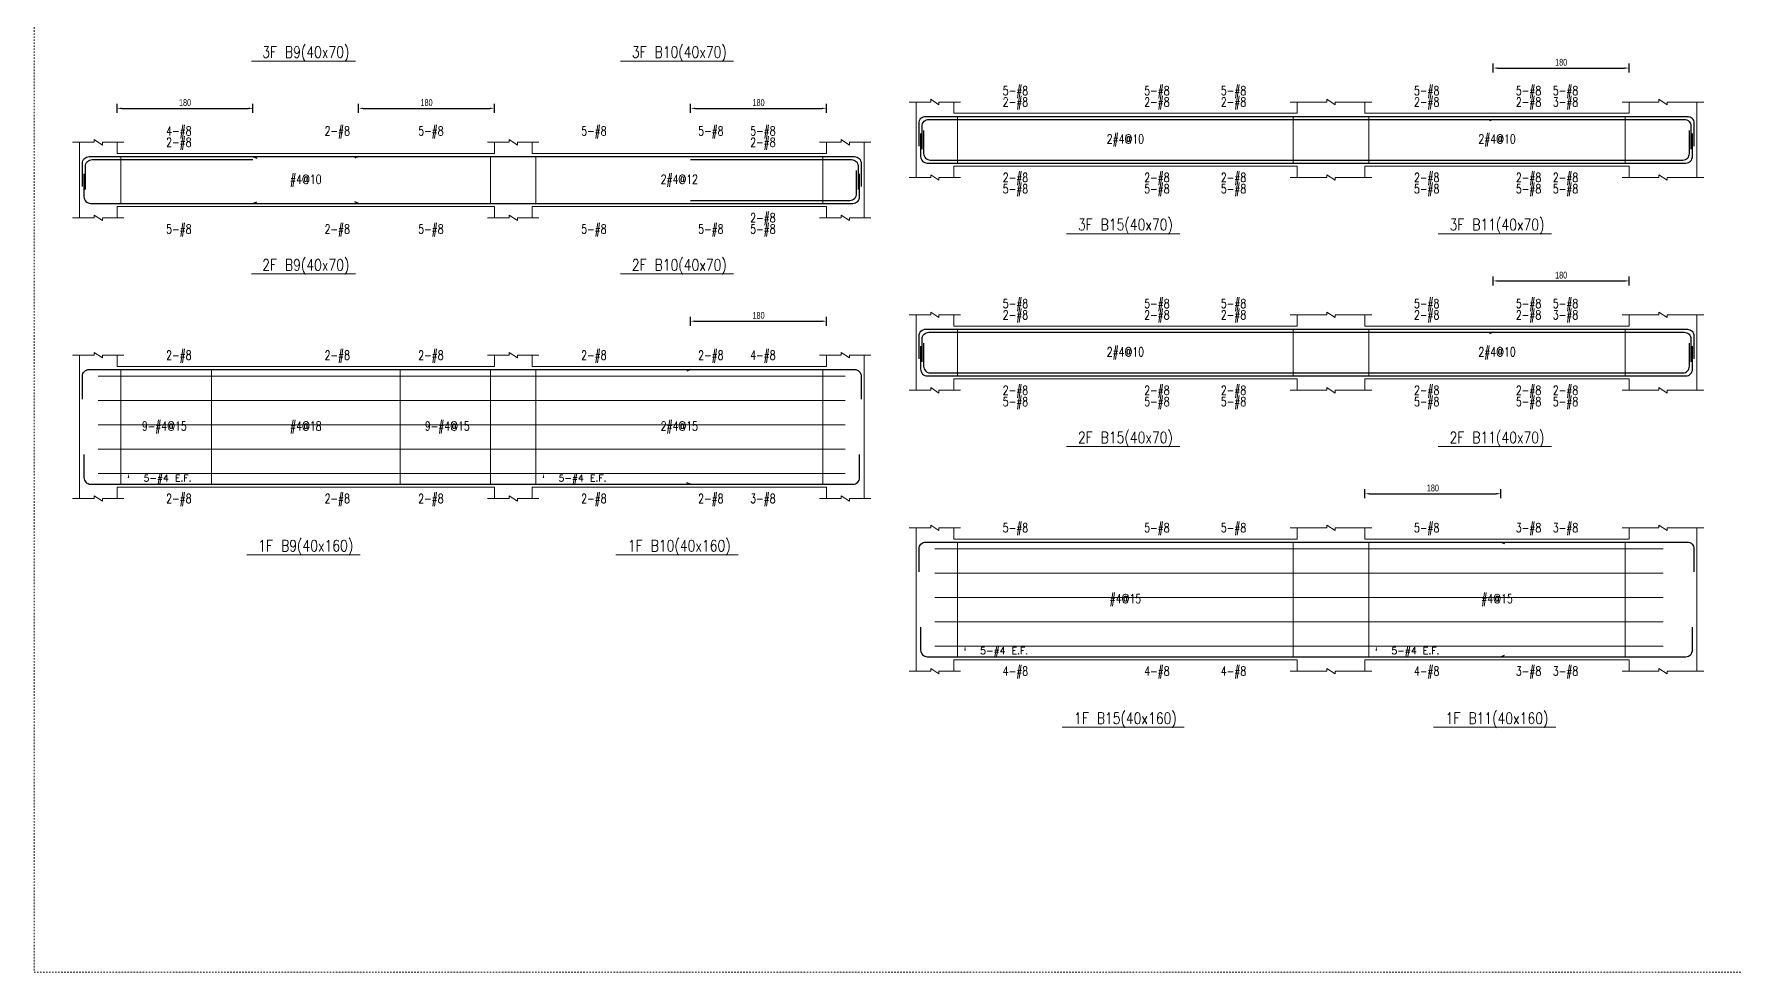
# Model space of a CAD drawing. Header units: millimetres. Extents: x 0 to 20200, y -8178 to -3000.
# Drawn here: x 4050 to 6303, y -5564 to -4321 of the extents above; entities that cross this region are included whole.
import ezdxf
from ezdxf.enums import TextEntityAlignment as Align

# ---------------------------------------------------------------- set-up
doc = ezdxf.new("R2010")
doc.units = ezdxf.units.MM
doc.linetypes.add('DOT', pattern=[4, 2, -2])
for name, color, linetype in [('stirrup-txt', 1, 'Continuous'), ('主筋文字', 1, 'Continuous'), ('主筋文字引線', 4, 'Continuous'), ('主筋線', 3, 'Continuous'), ('剪力筋文字引線', 2, 'Continuous'), ('剪力筋線', 1, 'Continuous'), ('圖框', 132, 'DOT'), ('尺寸標註-字串', 2, 'Continuous'), ('扭力筋文字', 1, 'Continuous'), ('扭力筋文字引線', 2, 'Continuous'), ('扭力筋線', 2, 'Continuous'), ('梁柱截斷記號', 3, 'Continuous'), ('梁跨名稱', 4, 'Continuous'), ('梁跨名稱底線', 2, 'Continuous'), ('邊界線', 2, 'Continuous')]:
    doc.layers.add(name, color=color, linetype=linetype)
doc.styles.add('note', font='txt', dxfattribs={"width": 0.666667, "height": 9})
doc.styles.add('txt', font='txt.shx', dxfattribs={"height": 0.2, "bigfont": 'chineset.shx'})
doc.dimstyles.new('BeamRebarDim', dxfattribs={"dimtxt": 12, "dimasz": 6, "dimexe": 6, "dimexo": 1, "dimgap": 3, "dimtad": 1, "dimdec": 0, "dimdsep": 46, "dimtxsty": 'note', "dimcen": 2.5, "dimclrd": 256, "dimclre": 256, "dimclrt": 256, "dimadec": 0, "dimazin": 0, "dimtfac": 1, "dimtmove": 0, "dimatfit": 3, "dimfxl": 1, "dimtolj": 1, "dimarcsym": 0})

# ---------------------------------------------------------------- blocks, each defined once
blk = doc.blocks.new('*D57')
at = {"layer": 'Defpoints', "color": 0}
for p in [(4160.2, -4426.4), (4340.2, -4419.4), (4340.2, -4426.4)]:
    blk.add_point(p, dxfattribs=at)
at = {"layer": '尺寸標註-字串', "lineweight": -2}
for p, q in [((4160.2, -4425.4), (4160.2, -4413.4)), ((4340.2, -4425.4), (4340.2, -4413.4)), ((4166.2, -4419.4), (4334.2, -4419.4))]:
    blk.add_line(p, q, dxfattribs=at)
at = {"layer": '尺寸標註-字串'}
for points in [[(4166.2, -4418.4), (4166.2, -4420.4), (4160.2, -4419.4)], [(4334.2, -4420.4), (4334.2, -4418.4), (4340.2, -4419.4)]]:
    blk.add_solid(points, dxfattribs=at)
at = {"layer": '尺寸標註-字串', "insert": (4250.2, -4411.8), "char_height": 9, "attachment_point": 5, "style": 'note'}
blk.add_mtext('\\A1;180', dxfattribs=at)
blk = doc.blocks.new('*D58')
at = {"layer": 'Defpoints', "color": 0}
for p in [(4480.2, -4426.4), (4660.2, -4419.4), (4660.2, -4426.4)]:
    blk.add_point(p, dxfattribs=at)
at = {"layer": '尺寸標註-字串', "lineweight": -2}
for p, q in [((4480.2, -4425.4), (4480.2, -4413.4)), ((4660.2, -4425.4), (4660.2, -4413.4)), ((4486.2, -4419.4), (4654.2, -4419.4))]:
    blk.add_line(p, q, dxfattribs=at)
at = {"layer": '尺寸標註-字串'}
for points in [[(4486.2, -4418.4), (4486.2, -4420.4), (4480.2, -4419.4)], [(4654.2, -4420.4), (4654.2, -4418.4), (4660.2, -4419.4)]]:
    blk.add_solid(points, dxfattribs=at)
at = {"layer": '尺寸標註-字串', "insert": (4570.2, -4411.8), "char_height": 9, "attachment_point": 5, "style": 'note'}
blk.add_mtext('\\A1;180', dxfattribs=at)
blk = doc.blocks.new('*D59')
at = {"layer": 'Defpoints', "color": 0}
for p in [(4920.2, -4426.4), (5100.2, -4419.4), (5100.2, -4426.4)]:
    blk.add_point(p, dxfattribs=at)
at = {"layer": '尺寸標註-字串', "lineweight": -2}
for p, q in [((4920.2, -4425.4), (4920.2, -4413.4)), ((5100.2, -4425.4), (5100.2, -4413.4)), ((4926.2, -4419.4), (5094.2, -4419.4))]:
    blk.add_line(p, q, dxfattribs=at)
at = {"layer": '尺寸標註-字串'}
for points in [[(4926.2, -4418.4), (4926.2, -4420.4), (4920.2, -4419.4)], [(5094.2, -4420.4), (5094.2, -4418.4), (5100.2, -4419.4)]]:
    blk.add_solid(points, dxfattribs=at)
at = {"layer": '尺寸標註-字串', "insert": (5010.2, -4411.8), "char_height": 9, "attachment_point": 5, "style": 'note'}
blk.add_mtext('\\A1;180', dxfattribs=at)
blk = doc.blocks.new('*D60')
at = {"layer": 'Defpoints', "color": 0}
for p in [(4920.2, -4708.5), (5100.2, -4701.5), (5100.2, -4708.5)]:
    blk.add_point(p, dxfattribs=at)
at = {"layer": '尺寸標註-字串', "lineweight": -2}
for p, q in [((4920.2, -4707.5), (4920.2, -4695.5)), ((4926.2, -4701.5), (5094.2, -4701.5)), ((5100.2, -4707.5), (5100.2, -4695.5))]:
    blk.add_line(p, q, dxfattribs=at)
at = {"layer": '尺寸標註-字串'}
for points in [[(4926.2, -4700.5), (4926.2, -4702.5), (4920.2, -4701.5)], [(5094.2, -4702.5), (5094.2, -4700.5), (5100.2, -4701.5)]]:
    blk.add_solid(points, dxfattribs=at)
at = {"layer": '尺寸標註-字串', "insert": (5010.2, -4693.9), "char_height": 9, "attachment_point": 5, "style": 'note'}
blk.add_mtext('\\A1;180', dxfattribs=at)
blk = doc.blocks.new('*D65')
at = {"layer": 'Defpoints', "color": 0}
for p in [(6163.9, -4366), (5983.9, -4373), (6163.9, -4373)]:
    blk.add_point(p, dxfattribs=at)
at = {"layer": '尺寸標註-字串', "lineweight": -2}
for p, q in [((5983.9, -4372), (5983.9, -4360)), ((5989.9, -4366), (6157.9, -4366)), ((6163.9, -4372), (6163.9, -4360))]:
    blk.add_line(p, q, dxfattribs=at)
at = {"layer": '尺寸標註-字串'}
for points in [[(5989.9, -4365), (5989.9, -4367), (5983.9, -4366)], [(6157.9, -4367), (6157.9, -4365), (6163.9, -4366)]]:
    blk.add_solid(points, dxfattribs=at)
at = {"layer": '尺寸標註-字串', "insert": (6073.9, -4358.4), "char_height": 9, "attachment_point": 5, "style": 'note'}
blk.add_mtext('\\A1;180', dxfattribs=at)
blk = doc.blocks.new('*D66')
at = {"layer": 'Defpoints', "color": 0}
for p in [(5983.9, -4655.1), (6163.9, -4648.1), (6163.9, -4655.1)]:
    blk.add_point(p, dxfattribs=at)
at = {"layer": '尺寸標註-字串', "lineweight": -2}
for p, q in [((5983.9, -4654.1), (5983.9, -4642.1)), ((5989.9, -4648.1), (6157.9, -4648.1)), ((6163.9, -4654.1), (6163.9, -4642.1))]:
    blk.add_line(p, q, dxfattribs=at)
at = {"layer": '尺寸標註-字串'}
for points in [[(5989.9, -4647.1), (5989.9, -4649.1), (5983.9, -4648.1)], [(6157.9, -4649.1), (6157.9, -4647.1), (6163.9, -4648.1)]]:
    blk.add_solid(points, dxfattribs=at)
at = {"layer": '尺寸標註-字串', "insert": (6073.9, -4640.5), "char_height": 9, "attachment_point": 5, "style": 'note'}
blk.add_mtext('\\A1;180', dxfattribs=at)
blk = doc.blocks.new('*D67')
at = {"layer": 'Defpoints', "color": 0}
for p in [(5993.9, -4930.2), (5813.9, -4937.2), (5993.9, -4937.2)]:
    blk.add_point(p, dxfattribs=at)
at = {"layer": '尺寸標註-字串', "lineweight": -2}
for p, q in [((5813.9, -4936.2), (5813.9, -4924.2)), ((5819.9, -4930.2), (5987.9, -4930.2)), ((5993.9, -4936.2), (5993.9, -4924.2))]:
    blk.add_line(p, q, dxfattribs=at)
at = {"layer": '尺寸標註-字串'}
for points in [[(5819.9, -4929.2), (5819.9, -4931.2), (5813.9, -4930.2)], [(5987.9, -4931.2), (5987.9, -4929.2), (5993.9, -4930.2)]]:
    blk.add_solid(points, dxfattribs=at)
at = {"layer": '尺寸標註-字串', "insert": (5903.9, -4922.6), "char_height": 9, "attachment_point": 5, "style": 'note'}
blk.add_mtext('\\A1;180', dxfattribs=at)

msp = doc.modelspace()

# ---------------------------------------------------------------- linework, layer by layer
at = {"layer": '主筋文字引線', "lineweight": 5}
for points in [[(5308.9, -4430, 0, 2.1, 0), (5308.9, -4424, 0, 0, 0), (5308.9, -4396, 0, 0, 0), (5328.9, -4396, 0, 0, 0)], [(5308.9, -4434, 0, 2.1, 0), (5308.9, -4428, 0, 0, 0), (5308.9, -4411, 0, 0, 0), (5328.9, -4411, 0, 0, 0)], [(5496.4, -4430, 0, 2.1, 0), (5496.4, -4424, 0, 0, 0), (5496.4, -4396, 0, 0, 0), (5516.4, -4396, 0, 0, 0)], [(5496.4, -4434, 0, 2.1, 0), (5496.4, -4428, 0, 0, 0), (5496.4, -4411, 0, 0, 0), (5516.4, -4411, 0, 0, 0)], [(5683.9, -4430, 0, 2.1, 0), (5683.9, -4424, 0, 0, 0), (5683.9, -4396, 0, 0, 0), (5663.9, -4396, 0, 0, 0)], [(5683.9, -4434, 0, 2.1, 0), (5683.9, -4428, 0, 0, 0), (5683.9, -4411, 0, 0, 0), (5663.9, -4411, 0, 0, 0)], [(5853.9, -4430, 0, 2.1, 0), (5853.9, -4424, 0, 0, 0), (5853.9, -4396, 0, 0, 0), (5873.9, -4396, 0, 0, 0)], [(5853.9, -4434, 0, 2.1, 0), (5853.9, -4428, 0, 0, 0), (5853.9, -4411, 0, 0, 0), (5873.9, -4411, 0, 0, 0)], [(5988.9, -4430, 0, 2.1, 0), (5988.9, -4424, 0, 0, 0), (5988.9, -4396, 0, 0, 0), (6008.9, -4396, 0, 0, 0)], [(5988.9, -4434, 0, 2.1, 0), (5988.9, -4428, 0, 0, 0), (5988.9, -4411, 0, 0, 0), (6008.9, -4411, 0, 0, 0)], [(6123.9, -4430, 0, 2.1, 0), (6123.9, -4424, 0, 0, 0), (6123.9, -4396, 0, 0, 0), (6103.9, -4396, 0, 0, 0)], [(6123.9, -4434, 0, 2.1, 0), (6123.9, -4428, 0, 0, 0), (6123.9, -4411, 0, 0, 0), (6103.9, -4411, 0, 0, 0)], [(4200.2, -4483.4, 0, 2.1, 0), (4200.2, -4477.4, 0, 0, 0), (4200.2, -4449.4, 0, 0, 0), (4220.2, -4449.4, 0, 0, 0)], [(4410.2, -4483.4, 0, 2.1, 0), (4410.2, -4477.4, 0, 0, 0), (4410.2, -4449.4, 0, 0, 0), (4430.2, -4449.4, 0, 0, 0)], [(4620.2, -4483.4, 0, 2.1, 0), (4620.2, -4477.4, 0, 0, 0), (4620.2, -4449.4, 0, 0, 0), (4600.2, -4449.4, 0, 0, 0)], [(4750.2, -4483.4, 0, 2.1, 0), (4750.2, -4477.4, 0, 0, 0), (4750.2, -4449.4, 0, 0, 0), (4770.2, -4449.4, 0, 0, 0)], [(4905.2, -4483.4, 0, 2.1, 0), (4905.2, -4477.4, 0, 0, 0), (4905.2, -4449.4, 0, 0, 0), (4925.2, -4449.4, 0, 0, 0)], [(5060.2, -4483.4, 0, 2.1, 0), (5060.2, -4477.4, 0, 0, 0), (5060.2, -4449.4, 0, 0, 0), (5040.2, -4449.4, 0, 0, 0)], [(4200.2, -4487.4, 0, 2.1, 0), (4200.2, -4481.4, 0, 0, 0), (4200.2, -4464.4, 0, 0, 0), (4220.2, -4464.4, 0, 0, 0)], [(5060.2, -4487.4, 0, 2.1, 0), (5060.2, -4481.4, 0, 0, 0), (5060.2, -4464.4, 0, 0, 0), (5040.2, -4464.4, 0, 0, 0)], [(5308.9, -4488, 0, 2.1, 0), (5308.9, -4494, 0, 0, 0), (5308.9, -4511, 0, 0, 0), (5328.9, -4511, 0, 0, 0)], [(5308.9, -4492, 0, 2.1, 0), (5308.9, -4498, 0, 0, 0), (5308.9, -4526, 0, 0, 0), (5328.9, -4526, 0, 0, 0)], [(5496.4, -4488, 0, 2.1, 0), (5496.4, -4494, 0, 0, 0), (5496.4, -4511, 0, 0, 0), (5516.4, -4511, 0, 0, 0)], [(5496.4, -4492, 0, 2.1, 0), (5496.4, -4498, 0, 0, 0), (5496.4, -4526, 0, 0, 0), (5516.4, -4526, 0, 0, 0)], [(5683.9, -4488, 0, 2.1, 0), (5683.9, -4494, 0, 0, 0), (5683.9, -4511, 0, 0, 0), (5663.9, -4511, 0, 0, 0)], [(5683.9, -4492, 0, 2.1, 0), (5683.9, -4498, 0, 0, 0), (5683.9, -4526, 0, 0, 0), (5663.9, -4526, 0, 0, 0)], [(5853.9, -4488, 0, 2.1, 0), (5853.9, -4494, 0, 0, 0), (5853.9, -4511, 0, 0, 0), (5873.9, -4511, 0, 0, 0)], [(5853.9, -4492, 0, 2.1, 0), (5853.9, -4498, 0, 0, 0), (5853.9, -4526, 0, 0, 0), (5873.9, -4526, 0, 0, 0)], [(5988.9, -4488, 0, 2.1, 0), (5988.9, -4494, 0, 0, 0), (5988.9, -4511, 0, 0, 0), (6008.9, -4511, 0, 0, 0)], [(5988.9, -4492, 0, 2.1, 0), (5988.9, -4498, 0, 0, 0), (5988.9, -4526, 0, 0, 0), (6008.9, -4526, 0, 0, 0)], [(6123.9, -4488, 0, 2.1, 0), (6123.9, -4494, 0, 0, 0), (6123.9, -4511, 0, 0, 0), (6103.9, -4511, 0, 0, 0)], [(6123.9, -4492, 0, 2.1, 0), (6123.9, -4498, 0, 0, 0), (6123.9, -4526, 0, 0, 0), (6103.9, -4526, 0, 0, 0)], [(4200.2, -4545.4, 0, 2.1, 0), (4200.2, -4551.4, 0, 0, 0), (4200.2, -4579.4, 0, 0, 0), (4220.2, -4579.4, 0, 0, 0)], [(4410.2, -4545.4, 0, 2.1, 0), (4410.2, -4551.4, 0, 0, 0), (4410.2, -4579.4, 0, 0, 0), (4430.2, -4579.4, 0, 0, 0)], [(4620.2, -4545.4, 0, 2.1, 0), (4620.2, -4551.4, 0, 0, 0), (4620.2, -4579.4, 0, 0, 0), (4600.2, -4579.4, 0, 0, 0)], [(4750.2, -4545.4, 0, 2.1, 0), (4750.2, -4551.4, 0, 0, 0), (4750.2, -4579.4, 0, 0, 0), (4770.2, -4579.4, 0, 0, 0)], [(4905.2, -4545.4, 0, 2.1, 0), (4905.2, -4551.4, 0, 0, 0), (4905.2, -4579.4, 0, 0, 0), (4925.2, -4579.4, 0, 0, 0)], [(5060.2, -4541.4, 0, 2.1, 0), (5060.2, -4547.4, 0, 0, 0), (5060.2, -4564.4, 0, 0, 0), (5040.2, -4564.4, 0, 0, 0)], [(5060.2, -4545.4, 0, 2.1, 0), (5060.2, -4551.4, 0, 0, 0), (5060.2, -4579.4, 0, 0, 0), (5040.2, -4579.4, 0, 0, 0)], [(5308.9, -4712.1, 0, 2.1, 0), (5308.9, -4706.1, 0, 0, 0), (5308.9, -4678.1, 0, 0, 0), (5328.9, -4678.1, 0, 0, 0)], [(5496.4, -4712.1, 0, 2.1, 0), (5496.4, -4706.1, 0, 0, 0), (5496.4, -4678.1, 0, 0, 0), (5516.4, -4678.1, 0, 0, 0)], [(5683.9, -4712.1, 0, 2.1, 0), (5683.9, -4706.1, 0, 0, 0), (5683.9, -4678.1, 0, 0, 0), (5663.9, -4678.1, 0, 0, 0)], [(5853.9, -4712.1, 0, 2.1, 0), (5853.9, -4706.1, 0, 0, 0), (5853.9, -4678.1, 0, 0, 0), (5873.9, -4678.1, 0, 0, 0)], [(5988.9, -4712.1, 0, 2.1, 0), (5988.9, -4706.1, 0, 0, 0), (5988.9, -4678.1, 0, 0, 0), (6008.9, -4678.1, 0, 0, 0)], [(6123.9, -4712.1, 0, 2.1, 0), (6123.9, -4706.1, 0, 0, 0), (6123.9, -4678.1, 0, 0, 0), (6103.9, -4678.1, 0, 0, 0)], [(5308.9, -4716.1, 0, 2.1, 0), (5308.9, -4710.1, 0, 0, 0), (5308.9, -4693.1, 0, 0, 0), (5328.9, -4693.1, 0, 0, 0)], [(5496.4, -4716.1, 0, 2.1, 0), (5496.4, -4710.1, 0, 0, 0), (5496.4, -4693.1, 0, 0, 0), (5516.4, -4693.1, 0, 0, 0)], [(5683.9, -4716.1, 0, 2.1, 0), (5683.9, -4710.1, 0, 0, 0), (5683.9, -4693.1, 0, 0, 0), (5663.9, -4693.1, 0, 0, 0)], [(5853.9, -4716.1, 0, 2.1, 0), (5853.9, -4710.1, 0, 0, 0), (5853.9, -4693.1, 0, 0, 0), (5873.9, -4693.1, 0, 0, 0)], [(5988.9, -4716.1, 0, 2.1, 0), (5988.9, -4710.1, 0, 0, 0), (5988.9, -4693.1, 0, 0, 0), (6008.9, -4693.1, 0, 0, 0)], [(6123.9, -4716.1, 0, 2.1, 0), (6123.9, -4710.1, 0, 0, 0), (6123.9, -4693.1, 0, 0, 0), (6103.9, -4693.1, 0, 0, 0)], [(4200.2, -4765.5, 0, 2.1, 0), (4200.2, -4759.5, 0, 0, 0), (4200.2, -4746.5, 0, 0, 0), (4220.2, -4746.5, 0, 0, 0)], [(4410.2, -4765.5, 0, 2.1, 0), (4410.2, -4759.5, 0, 0, 0), (4410.2, -4746.5, 0, 0, 0), (4430.2, -4746.5, 0, 0, 0)], [(4620.2, -4765.5, 0, 2.1, 0), (4620.2, -4759.5, 0, 0, 0), (4620.2, -4746.5, 0, 0, 0), (4600.2, -4746.5, 0, 0, 0)], [(4750.2, -4765.5, 0, 2.1, 0), (4750.2, -4759.5, 0, 0, 0), (4750.2, -4746.5, 0, 0, 0), (4770.2, -4746.5, 0, 0, 0)], [(4905.2, -4765.5, 0, 2.1, 0), (4905.2, -4759.5, 0, 0, 0), (4905.2, -4746.5, 0, 0, 0), (4925.2, -4746.5, 0, 0, 0)], [(5060.2, -4765.5, 0, 2.1, 0), (5060.2, -4759.5, 0, 0, 0), (5060.2, -4746.5, 0, 0, 0), (5040.2, -4746.5, 0, 0, 0)], [(5308.9, -4770.1, 0, 2.1, 0), (5308.9, -4776.1, 0, 0, 0), (5308.9, -4793.1, 0, 0, 0), (5328.9, -4793.1, 0, 0, 0)], [(5308.9, -4774.1, 0, 2.1, 0), (5308.9, -4780.1, 0, 0, 0), (5308.9, -4808.1, 0, 0, 0), (5328.9, -4808.1, 0, 0, 0)], [(5496.4, -4770.1, 0, 2.1, 0), (5496.4, -4776.1, 0, 0, 0), (5496.4, -4793.1, 0, 0, 0), (5516.4, -4793.1, 0, 0, 0)], [(5496.4, -4774.1, 0, 2.1, 0), (5496.4, -4780.1, 0, 0, 0), (5496.4, -4808.1, 0, 0, 0), (5516.4, -4808.1, 0, 0, 0)], [(5683.9, -4770.1, 0, 2.1, 0), (5683.9, -4776.1, 0, 0, 0), (5683.9, -4793.1, 0, 0, 0), (5663.9, -4793.1, 0, 0, 0)], [(5683.9, -4774.1, 0, 2.1, 0), (5683.9, -4780.1, 0, 0, 0), (5683.9, -4808.1, 0, 0, 0), (5663.9, -4808.1, 0, 0, 0)], [(5853.9, -4770.1, 0, 2.1, 0), (5853.9, -4776.1, 0, 0, 0), (5853.9, -4793.1, 0, 0, 0), (5873.9, -4793.1, 0, 0, 0)], [(5853.9, -4774.1, 0, 2.1, 0), (5853.9, -4780.1, 0, 0, 0), (5853.9, -4808.1, 0, 0, 0), (5873.9, -4808.1, 0, 0, 0)], [(5988.9, -4770.1, 0, 2.1, 0), (5988.9, -4776.1, 0, 0, 0), (5988.9, -4793.1, 0, 0, 0), (6008.9, -4793.1, 0, 0, 0)], [(5988.9, -4774.1, 0, 2.1, 0), (5988.9, -4780.1, 0, 0, 0), (5988.9, -4808.1, 0, 0, 0), (6008.9, -4808.1, 0, 0, 0)], [(6123.9, -4770.1, 0, 2.1, 0), (6123.9, -4776.1, 0, 0, 0), (6123.9, -4793.1, 0, 0, 0), (6103.9, -4793.1, 0, 0, 0)], [(6123.9, -4774.1, 0, 2.1, 0), (6123.9, -4780.1, 0, 0, 0), (6123.9, -4808.1, 0, 0, 0), (6103.9, -4808.1, 0, 0, 0)], [(4200.2, -4917.5, 0, 2.1, 0), (4200.2, -4923.5, 0, 0, 0), (4200.2, -4936.5, 0, 0, 0), (4220.2, -4936.5, 0, 0, 0)], [(4410.2, -4917.5, 0, 2.1, 0), (4410.2, -4923.5, 0, 0, 0), (4410.2, -4936.5, 0, 0, 0), (4430.2, -4936.5, 0, 0, 0)], [(4620.2, -4917.5, 0, 2.1, 0), (4620.2, -4923.5, 0, 0, 0), (4620.2, -4936.5, 0, 0, 0), (4600.2, -4936.5, 0, 0, 0)], [(4750.2, -4917.5, 0, 2.1, 0), (4750.2, -4923.5, 0, 0, 0), (4750.2, -4936.5, 0, 0, 0), (4770.2, -4936.5, 0, 0, 0)], [(4905.2, -4917.5, 0, 2.1, 0), (4905.2, -4923.5, 0, 0, 0), (4905.2, -4936.5, 0, 0, 0), (4925.2, -4936.5, 0, 0, 0)], [(5060.2, -4917.5, 0, 2.1, 0), (5060.2, -4923.5, 0, 0, 0), (5060.2, -4936.5, 0, 0, 0), (5040.2, -4936.5, 0, 0, 0)], [(5308.9, -4994.2, 0, 2.1, 0), (5308.9, -4988.2, 0, 0, 0), (5308.9, -4975.2, 0, 0, 0), (5328.9, -4975.2, 0, 0, 0)], [(5496.4, -4994.2, 0, 2.1, 0), (5496.4, -4988.2, 0, 0, 0), (5496.4, -4975.2, 0, 0, 0), (5516.4, -4975.2, 0, 0, 0)], [(5683.9, -4994.2, 0, 2.1, 0), (5683.9, -4988.2, 0, 0, 0), (5683.9, -4975.2, 0, 0, 0), (5663.9, -4975.2, 0, 0, 0)], [(5853.9, -4994.2, 0, 2.1, 0), (5853.9, -4988.2, 0, 0, 0), (5853.9, -4975.2, 0, 0, 0), (5873.9, -4975.2, 0, 0, 0)], [(5988.9, -4994.2, 0, 2.1, 0), (5988.9, -4988.2, 0, 0, 0), (5988.9, -4975.2, 0, 0, 0), (6008.9, -4975.2, 0, 0, 0)], [(6123.9, -4994.2, 0, 2.1, 0), (6123.9, -4988.2, 0, 0, 0), (6123.9, -4975.2, 0, 0, 0), (6103.9, -4975.2, 0, 0, 0)], [(5308.9, -5146.2, 0, 2.1, 0), (5308.9, -5152.2, 0, 0, 0), (5308.9, -5165.2, 0, 0, 0), (5328.9, -5165.2, 0, 0, 0)], [(5496.4, -5146.2, 0, 2.1, 0), (5496.4, -5152.2, 0, 0, 0), (5496.4, -5165.2, 0, 0, 0), (5516.4, -5165.2, 0, 0, 0)], [(5683.9, -5146.2, 0, 2.1, 0), (5683.9, -5152.2, 0, 0, 0), (5683.9, -5165.2, 0, 0, 0), (5663.9, -5165.2, 0, 0, 0)], [(5853.9, -5146.2, 0, 2.1, 0), (5853.9, -5152.2, 0, 0, 0), (5853.9, -5165.2, 0, 0, 0), (5873.9, -5165.2, 0, 0, 0)], [(5988.9, -5146.2, 0, 2.1, 0), (5988.9, -5152.2, 0, 0, 0), (5988.9, -5165.2, 0, 0, 0), (6008.9, -5165.2, 0, 0, 0)], [(6123.9, -5146.2, 0, 2.1, 0), (6123.9, -5152.2, 0, 0, 0), (6123.9, -5165.2, 0, 0, 0), (6103.9, -5165.2, 0, 0, 0)]]:
    msp.add_lwpolyline(points, format="xyseb", dxfattribs=at)
at = {"layer": '主筋線', "lineweight": 30}
for points in [[(5222.9, -4469.4), (5222.9, -4438.9, -0.414214), (5231.8, -4430), (5268.9, -4430)], [(5226.9, -4473.4), (5226.9, -4442.9, -0.414214), (5235.8, -4434), (5268.9, -4434)], [(6163.9, -4430), (6241.1, -4430, -0.414214), (6249.9, -4438.9), (6249.9, -4469.4)], [(6163.9, -4434), (6237.1, -4434, -0.414214), (6245.9, -4442.9), (6245.9, -4473.4)], [(5224.9, -4452.6), (5224.9, -4483.1, 0.414214), (5233.8, -4492), (5268.9, -4492)], [(5228.9, -4448.6), (5228.9, -4479.1, 0.414214), (5237.8, -4488), (5268.9, -4488)], [(6163.9, -4488), (6235.1, -4488, 0.414214), (6243.9, -4479.1), (6243.9, -4448.6)], [(6163.9, -4492), (6239.1, -4492, 0.414214), (6247.9, -4483.1), (6247.9, -4452.6)], [(4114.2, -4522.8), (4114.2, -4492.3, -0.414214), (4123, -4483.4), (4160.2, -4483.4)], [(4118.2, -4526.8), (4118.2, -4496.3, -0.414214), (4127, -4487.4), (4160.2, -4487.4)], [(5100.2, -4483.4), (5137.3, -4483.4, -0.414214), (5146.2, -4492.3), (5146.2, -4522.8)], [(5100.2, -4487.4), (5133.3, -4487.4, -0.414214), (5142.2, -4496.3), (5142.2, -4526.8)], [(5100.2, -4541.4), (5131.3, -4541.4, 0.414214), (5140.2, -4532.5), (5140.2, -4502)], [(4116.2, -4506), (4116.2, -4536.5, 0.414214), (4125, -4545.4), (4160.2, -4545.4)], [(5100.2, -4545.4), (5135.3, -4545.4, 0.414214), (5144.2, -4536.5), (5144.2, -4506)], [(5222.9, -4751.5), (5222.9, -4721, -0.414214), (5231.8, -4712.1), (5268.9, -4712.1)], [(5226.9, -4755.5), (5226.9, -4725, -0.414214), (5235.8, -4716.1), (5268.9, -4716.1)], [(5228.9, -4730.8), (5228.9, -4761.2, 0.414214), (5237.8, -4770.1), (5268.9, -4770.1)], [(6163.9, -4712.1), (6241.1, -4712.1, -0.414214), (6249.9, -4721), (6249.9, -4751.5)], [(6163.9, -4716.1), (6237.1, -4716.1, -0.414214), (6245.9, -4725), (6245.9, -4755.5)], [(6163.9, -4770.1), (6235.1, -4770.1, 0.414214), (6243.9, -4761.2), (6243.9, -4730.8)], [(5224.9, -4734.8), (5224.9, -4765.2, 0.414214), (5233.8, -4774.1), (5268.9, -4774.1)], [(6163.9, -4774.1), (6239.1, -4774.1, 0.414214), (6247.9, -4765.2), (6247.9, -4734.8)], [(4114.2, -4804.9), (4114.2, -4774.4, -0.414214), (4123, -4765.5), (4160.2, -4765.5)], [(5100.2, -4765.5), (5137.3, -4765.5, -0.414214), (5146.2, -4774.4), (5146.2, -4804.9)], [(4116.2, -4878.2), (4116.2, -4908.6, 0.414214), (4125, -4917.5), (4160.2, -4917.5)], [(5100.2, -4917.5), (5135.3, -4917.5, 0.414214), (5144.2, -4908.6), (5144.2, -4878.2)], [(5222.9, -5033.6), (5222.9, -5003.1, -0.414214), (5231.8, -4994.2), (5268.9, -4994.2)], [(6163.9, -4994.2), (6241.1, -4994.2, -0.414214), (6249.9, -5003.1), (6249.9, -5033.6)], [(5224.9, -5106.9), (5224.9, -5137.3, 0.414214), (5233.8, -5146.2), (5268.9, -5146.2)], [(6163.9, -5146.2), (6239.1, -5146.2, 0.414214), (6247.9, -5137.3), (6247.9, -5106.9)]]:
    msp.add_lwpolyline(points, format="xyb", dxfattribs=at)
for points in [[(5268.9, -4430), (5723.9, -4430)], [(5268.9, -4434), (5723.9, -4434)], [(5723.9, -4430), (5813.9, -4430)], [(5723.9, -4430), (5813.9, -4430)], [(5723.9, -4434), (5813.9, -4434)], [(5723.9, -4434), (5813.9, -4434)], [(5813.9, -4430), (6163.9, -4430)], [(5813.9, -4434), (5983.9, -4434)], [(5983.9, -4434), (5978.9, -4436)], [(5983.9, -4434), (6163.9, -4434)], [(4160.2, -4483.4), (4340.2, -4483.4)], [(4160.2, -4487.4), (4340.2, -4487.4)], [(4340.2, -4483.4), (4480.2, -4483.4)], [(4340.2, -4483.4), (4345.2, -4485.4)], [(4480.2, -4483.4), (4475.2, -4485.4)], [(4480.2, -4483.4), (4660.2, -4483.4)], [(4660.2, -4483.4), (4710.2, -4483.4)], [(4660.2, -4483.4), (4710.2, -4483.4)], [(4710.2, -4483.4), (5100.2, -4483.4)], [(4920.2, -4487.4), (5100.2, -4487.4)], [(5268.9, -4488), (5723.9, -4488)], [(5268.9, -4492), (5723.9, -4492)], [(5723.9, -4488), (5813.9, -4488)], [(5723.9, -4488), (5813.9, -4488)], [(5723.9, -4492), (5813.9, -4492)], [(5723.9, -4492), (5813.9, -4492)], [(5813.9, -4488), (6163.9, -4488)], [(5813.9, -4492), (6163.9, -4492)], [(4160.2, -4545.4), (4340.2, -4545.4)], [(4340.2, -4545.4), (4345.2, -4543.4)], [(4340.2, -4545.4), (4480.2, -4545.4)], [(4480.2, -4545.4), (4475.2, -4543.4)], [(4480.2, -4545.4), (4660.2, -4545.4)], [(4660.2, -4545.4), (4710.2, -4545.4)], [(4660.2, -4545.4), (4710.2, -4545.4)], [(4710.2, -4545.4), (5100.2, -4545.4)], [(4920.2, -4541.4), (5100.2, -4541.4)], [(5268.9, -4712.1), (5723.9, -4712.1)], [(5268.9, -4716.1), (5723.9, -4716.1)], [(5723.9, -4712.1), (5813.9, -4712.1)], [(5723.9, -4712.1), (5813.9, -4712.1)], [(5723.9, -4716.1), (5813.9, -4716.1)], [(5723.9, -4716.1), (5813.9, -4716.1)], [(5813.9, -4712.1), (6163.9, -4712.1)], [(5813.9, -4716.1), (5983.9, -4716.1)], [(5983.9, -4716.1), (5978.9, -4718.1)], [(5983.9, -4716.1), (6163.9, -4716.1)], [(4160.2, -4765.5), (4660.2, -4765.5)], [(4660.2, -4765.5), (4710.2, -4765.5)], [(4660.2, -4765.5), (4710.2, -4765.5)], [(4710.2, -4765.5), (4920.2, -4765.5)], [(4920.2, -4765.5), (4915.2, -4767.5)], [(4920.2, -4765.5), (5100.2, -4765.5)], [(5268.9, -4770.1), (5723.9, -4770.1)], [(5268.9, -4774.1), (5723.9, -4774.1)], [(5723.9, -4770.1), (5813.9, -4770.1)], [(5723.9, -4770.1), (5813.9, -4770.1)], [(5723.9, -4774.1), (5813.9, -4774.1)], [(5723.9, -4774.1), (5813.9, -4774.1)], [(5813.9, -4770.1), (6163.9, -4770.1)], [(5813.9, -4774.1), (6163.9, -4774.1)], [(4160.2, -4917.5), (4660.2, -4917.5)], [(4660.2, -4917.5), (4710.2, -4917.5)], [(4660.2, -4917.5), (4710.2, -4917.5)], [(4710.2, -4917.5), (4920.2, -4917.5)], [(4920.2, -4917.5), (4915.2, -4915.5)], [(4920.2, -4917.5), (5100.2, -4917.5)], [(5268.9, -4994.2), (5723.9, -4994.2)], [(5723.9, -4994.2), (5813.9, -4994.2)], [(5723.9, -4994.2), (5813.9, -4994.2)], [(5813.9, -4994.2), (5993.9, -4994.2)], [(5993.9, -4994.2), (6163.9, -4994.2)], [(5993.9, -4994.2), (5998.9, -4996.2)], [(5268.9, -5146.2), (5723.9, -5146.2)], [(5723.9, -5146.2), (5813.9, -5146.2)], [(5723.9, -5146.2), (5813.9, -5146.2)], [(5813.9, -5146.2), (5993.9, -5146.2)], [(5993.9, -5146.2), (5998.9, -5144.2)], [(5993.9, -5146.2), (6163.9, -5146.2)]]:
    msp.add_lwpolyline(points, dxfattribs=at)
at = {"layer": '剪力筋文字引線', "lineweight": 5}
for points in [[(5273.9, -4461, 0, 2.1, 0), (5279.9, -4461, 0, 0, 0), (5464.9, -4461, 0, 0, 0)], [(5718.9, -4461, 0, 2.1, 0), (5712.9, -4461, 0, 0, 0), (5527.9, -4461, 0, 0, 0)], [(5818.9, -4461, 0, 2.1, 0), (5824.9, -4461, 0, 0, 0), (5957.4, -4461, 0, 0, 0)], [(6158.9, -4461, 0, 2.1, 0), (6152.9, -4461, 0, 0, 0), (6020.4, -4461, 0, 0, 0)], [(4165.2, -4514.4, 0, 2.1, 0), (4171.2, -4514.4, 0, 0, 0), (4383.2, -4514.4, 0, 0, 0)], [(4655.2, -4514.4, 0, 2.1, 0), (4649.2, -4514.4, 0, 0, 0), (4437.2, -4514.4, 0, 0, 0)], [(4715.2, -4514.4, 0, 2.1, 0), (4721.2, -4514.4, 0, 0, 0), (4873.7, -4514.4, 0, 0, 0)], [(5095.2, -4514.4, 0, 2.1, 0), (5089.2, -4514.4, 0, 0, 0), (4936.7, -4514.4, 0, 0, 0)], [(5273.9, -4743.1, 0, 2.1, 0), (5279.9, -4743.1, 0, 0, 0), (5464.9, -4743.1, 0, 0, 0)], [(5718.9, -4743.1, 0, 2.1, 0), (5712.9, -4743.1, 0, 0, 0), (5527.9, -4743.1, 0, 0, 0)], [(5818.9, -4743.1, 0, 2.1, 0), (5824.9, -4743.1, 0, 0, 0), (5957.4, -4743.1, 0, 0, 0)], [(6158.9, -4743.1, 0, 2.1, 0), (6152.9, -4743.1, 0, 0, 0), (6020.4, -4743.1, 0, 0, 0)], [(4165.2, -4841.5, 0, 2.1, 0), (4171.2, -4841.5, 0, 0, 0), (4186.7, -4841.5, 0, 0, 0)], [(4285.2, -4841.5, 0, 2.1, 0), (4279.2, -4841.5, 0, 0, 0), (4258.7, -4841.5, 0, 0, 0)], [(4285.2, -4841.5, 0, 2.1, 0), (4291.2, -4841.5, 0, 0, 0), (4383.2, -4841.5, 0, 0, 0)], [(4535.2, -4841.5, 0, 2.1, 0), (4529.2, -4841.5, 0, 0, 0), (4437.2, -4841.5, 0, 0, 0)], [(4535.2, -4841.5, 0, 2.1, 0), (4541.2, -4841.5, 0, 0, 0), (4561.7, -4841.5, 0, 0, 0)], [(4655.2, -4841.5, 0, 2.1, 0), (4649.2, -4841.5, 0, 0, 0), (4633.7, -4841.5, 0, 0, 0)], [(4715.2, -4841.5, 0, 2.1, 0), (4721.2, -4841.5, 0, 0, 0), (4873.7, -4841.5, 0, 0, 0)], [(5095.2, -4841.5, 0, 2.1, 0), (5089.2, -4841.5, 0, 0, 0), (4936.7, -4841.5, 0, 0, 0)], [(5273.9, -5070.2, 0, 2.1, 0), (5279.9, -5070.2, 0, 0, 0), (5469.4, -5070.2, 0, 0, 0)], [(5718.9, -5070.2, 0, 2.1, 0), (5712.9, -5070.2, 0, 0, 0), (5523.4, -5070.2, 0, 0, 0)], [(5818.9, -5070.2, 0, 2.1, 0), (5824.9, -5070.2, 0, 0, 0), (5961.9, -5070.2, 0, 0, 0)], [(6158.9, -5070.2, 0, 2.1, 0), (6152.9, -5070.2, 0, 0, 0), (6015.9, -5070.2, 0, 0, 0)]]:
    msp.add_lwpolyline(points, format="xyseb", dxfattribs=at)
at = {"layer": '剪力筋線', "lineweight": 5}
for points in [[(5273.9, -4429.8), (5273.9, -4492.2)], [(5718.9, -4429.8), (5718.9, -4492.2)], [(5818.9, -4429.8), (5818.9, -4492.2)], [(6158.9, -4429.8), (6158.9, -4492.2)], [(4165.2, -4483.2), (4165.2, -4545.6)], [(4655.2, -4483.2), (4655.2, -4545.6)], [(4715.2, -4483.2), (4715.2, -4545.6)], [(5095.2, -4483.2), (5095.2, -4545.6)], [(5273.9, -4711.9), (5273.9, -4774.3)], [(5718.9, -4711.9), (5718.9, -4774.3)], [(5818.9, -4711.9), (5818.9, -4774.3)], [(6158.9, -4711.9), (6158.9, -4774.3)], [(4165.2, -4765.3), (4165.2, -4917.7)], [(4285.2, -4765.3), (4285.2, -4917.7)], [(4535.2, -4765.3), (4535.2, -4917.7)], [(4655.2, -4765.3), (4655.2, -4917.7)], [(4715.2, -4765.3), (4715.2, -4917.7)], [(5095.2, -4765.3), (5095.2, -4917.7)], [(5273.9, -4994.1), (5273.9, -5146.4)], [(5718.9, -4994.1), (5718.9, -5146.4)], [(5818.9, -4994.1), (5818.9, -5146.4)], [(6158.9, -4994.1), (6158.9, -5146.4)]]:
    msp.add_lwpolyline(points, dxfattribs=at)
at = {"layer": '圖框', "lineweight": 5}
msp.add_lwpolyline([(4050, -5564), (8050, -5564), (8050, -3000), (4050, -3000), (4050, -5564)], dxfattribs=at)
at = {"layer": '扭力筋文字引線', "lineweight": 5}
for points in [[(4175.2, -4774.5, 0, 2.1, 0), (4175.2, -4780.5, 0, 0, 0), (4175.2, -4806.8, 0, 2.1, 0), (4175.2, -4812.8, 0, 0, 0), (4175.2, -4839, 0, 2.1, 0), (4175.2, -4845, 0, 0, 0), (4175.2, -4871.3, 0, 2.1, 0), (4175.2, -4877.3, 0, 0, 0), (4175.2, -4903.5, 0, 2.1, 0), (4175.2, -4909.5, 0, 0, 0), (4175.2, -4909.5, 0, 0, 0), (4190.2, -4909.5, 0, 0, 0)], [(4725.2, -4774.5, 0, 2.1, 0), (4725.2, -4780.5, 0, 0, 0), (4725.2, -4806.8, 0, 2.1, 0), (4725.2, -4812.8, 0, 0, 0), (4725.2, -4839, 0, 2.1, 0), (4725.2, -4845, 0, 0, 0), (4725.2, -4871.3, 0, 2.1, 0), (4725.2, -4877.3, 0, 0, 0), (4725.2, -4903.5, 0, 2.1, 0), (4725.2, -4909.5, 0, 0, 0), (4725.2, -4909.5, 0, 0, 0), (4740.2, -4909.5, 0, 0, 0)], [(5283.9, -5003.2, 0, 2.1, 0), (5283.9, -5009.2, 0, 0, 0), (5283.9, -5035.5, 0, 2.1, 0), (5283.9, -5041.5, 0, 0, 0), (5283.9, -5067.7, 0, 2.1, 0), (5283.9, -5073.7, 0, 0, 0), (5283.9, -5100, 0, 2.1, 0), (5283.9, -5106, 0, 0, 0), (5283.9, -5132.2, 0, 2.1, 0), (5283.9, -5138.2, 0, 0, 0), (5283.9, -5138.2, 0, 0, 0), (5298.9, -5138.2, 0, 0, 0)], [(5828.9, -5003.2, 0, 2.1, 0), (5828.9, -5009.2, 0, 0, 0), (5828.9, -5035.5, 0, 2.1, 0), (5828.9, -5041.5, 0, 0, 0), (5828.9, -5067.7, 0, 2.1, 0), (5828.9, -5073.7, 0, 0, 0), (5828.9, -5100, 0, 2.1, 0), (5828.9, -5106, 0, 0, 0), (5828.9, -5132.2, 0, 2.1, 0), (5828.9, -5138.2, 0, 0, 0), (5828.9, -5138.2, 0, 0, 0), (5843.9, -5138.2, 0, 0, 0)]]:
    msp.add_lwpolyline(points, format="xyseb", dxfattribs=at)
at = {"layer": '扭力筋線', "lineweight": 5}
for points in [[(4135.2, -4774.5), (4685.2, -4774.5)], [(4685.2, -4774.5), (5125.2, -4774.5)], [(4135.2, -4806.8), (4685.2, -4806.8)], [(4685.2, -4806.8), (5125.2, -4806.8)], [(4135.2, -4839), (4685.2, -4839)], [(4685.2, -4839), (5125.2, -4839)], [(4135.2, -4871.3), (4685.2, -4871.3)], [(4685.2, -4871.3), (5125.2, -4871.3)], [(4135.2, -4903.5), (4685.2, -4903.5)], [(4685.2, -4903.5), (5125.2, -4903.5)], [(5243.9, -5003.2), (5768.9, -5003.2)], [(5768.9, -5003.2), (6208.9, -5003.2)], [(5243.9, -5035.5), (5768.9, -5035.5)], [(5768.9, -5035.5), (6208.9, -5035.5)], [(5243.9, -5067.7), (5768.9, -5067.7)], [(5768.9, -5067.7), (6208.9, -5067.7)], [(5243.9, -5100), (5768.9, -5100)], [(5768.9, -5100), (6208.9, -5100)], [(5243.9, -5132.2), (5768.9, -5132.2)], [(5768.9, -5132.2), (6208.9, -5132.2)]]:
    msp.add_lwpolyline(points, dxfattribs=at)
at = {"layer": '梁柱截斷記號', "lineweight": 5}
for points in [[(5209.9, -4411), (5238.5, -4411), (5238.5, -4407.4), (5249.3, -4414.6), (5249.3, -4411), (5277.9, -4411)], [(5714.9, -4411), (5763.5, -4411), (5763.5, -4407.4), (5774.3, -4414.6), (5774.3, -4411), (5822.9, -4411)], [(6154.9, -4411), (6203.5, -4411), (6203.5, -4407.4), (6214.3, -4414.6), (6214.3, -4411), (6262.9, -4411)], [(4101.2, -4464.4), (4129.8, -4464.4), (4129.8, -4460.8), (4140.6, -4468), (4140.6, -4464.4), (4169.2, -4464.4)], [(4651.2, -4464.4), (4679.8, -4464.4), (4679.8, -4460.8), (4690.6, -4468), (4690.6, -4464.4), (4719.2, -4464.4)], [(5091.2, -4464.4), (5119.8, -4464.4), (5119.8, -4460.8), (5130.6, -4468), (5130.6, -4464.4), (5159.2, -4464.4)], [(5209.9, -4511), (5238.5, -4511), (5238.5, -4507.4), (5249.3, -4514.6), (5249.3, -4511), (5277.9, -4511)], [(5714.9, -4511), (5763.5, -4511), (5763.5, -4507.4), (5774.3, -4514.6), (5774.3, -4511), (5822.9, -4511)], [(6154.9, -4511), (6203.5, -4511), (6203.5, -4507.4), (6214.3, -4514.6), (6214.3, -4511), (6262.9, -4511)], [(4101.2, -4564.4), (4129.8, -4564.4), (4129.8, -4560.8), (4140.6, -4568), (4140.6, -4564.4), (4169.2, -4564.4)], [(4651.2, -4564.4), (4679.8, -4564.4), (4679.8, -4560.8), (4690.6, -4568), (4690.6, -4564.4), (4719.2, -4564.4)], [(5091.2, -4564.4), (5119.8, -4564.4), (5119.8, -4560.8), (5130.6, -4568), (5130.6, -4564.4), (5159.2, -4564.4)], [(5209.9, -4693.1), (5238.5, -4693.1), (5238.5, -4689.5), (5249.3, -4696.7), (5249.3, -4693.1), (5277.9, -4693.1)], [(5714.9, -4693.1), (5763.5, -4693.1), (5763.5, -4689.5), (5774.3, -4696.7), (5774.3, -4693.1), (5822.9, -4693.1)], [(6154.9, -4693.1), (6203.5, -4693.1), (6203.5, -4689.5), (6214.3, -4696.7), (6214.3, -4693.1), (6262.9, -4693.1)], [(4101.2, -4746.5), (4129.8, -4746.5), (4129.8, -4742.9), (4140.6, -4750.1), (4140.6, -4746.5), (4169.2, -4746.5)], [(4651.2, -4746.5), (4679.8, -4746.5), (4679.8, -4742.9), (4690.6, -4750.1), (4690.6, -4746.5), (4719.2, -4746.5)], [(5091.2, -4746.5), (5119.8, -4746.5), (5119.8, -4742.9), (5130.6, -4750.1), (5130.6, -4746.5), (5159.2, -4746.5)], [(5209.9, -4793.1), (5238.5, -4793.1), (5238.5, -4789.5), (5249.3, -4796.7), (5249.3, -4793.1), (5277.9, -4793.1)], [(5714.9, -4793.1), (5763.5, -4793.1), (5763.5, -4789.5), (5774.3, -4796.7), (5774.3, -4793.1), (5822.9, -4793.1)], [(6154.9, -4793.1), (6203.5, -4793.1), (6203.5, -4789.5), (6214.3, -4796.7), (6214.3, -4793.1), (6262.9, -4793.1)], [(4101.2, -4936.5), (4129.8, -4936.5), (4129.8, -4932.9), (4140.6, -4940.1), (4140.6, -4936.5), (4169.2, -4936.5)], [(4651.2, -4936.5), (4679.8, -4936.5), (4679.8, -4932.9), (4690.6, -4940.1), (4690.6, -4936.5), (4719.2, -4936.5)], [(5091.2, -4936.5), (5119.8, -4936.5), (5119.8, -4932.9), (5130.6, -4940.1), (5130.6, -4936.5), (5159.2, -4936.5)], [(5209.9, -4975.2), (5238.5, -4975.2), (5238.5, -4971.6), (5249.3, -4978.8), (5249.3, -4975.2), (5277.9, -4975.2)], [(5714.9, -4975.2), (5763.5, -4975.2), (5763.5, -4971.6), (5774.3, -4978.8), (5774.3, -4975.2), (5822.9, -4975.2)], [(6154.9, -4975.2), (6203.5, -4975.2), (6203.5, -4971.6), (6214.3, -4978.8), (6214.3, -4975.2), (6262.9, -4975.2)], [(5209.9, -5165.2), (5238.5, -5165.2), (5238.5, -5161.6), (5249.3, -5168.8), (5249.3, -5165.2), (5277.9, -5165.2)], [(5714.9, -5165.2), (5763.5, -5165.2), (5763.5, -5161.6), (5774.3, -5168.8), (5774.3, -5165.2), (5822.9, -5165.2)], [(6154.9, -5165.2), (6203.5, -5165.2), (6203.5, -5161.6), (6214.3, -5168.8), (6214.3, -5165.2), (6262.9, -5165.2)]]:
    msp.add_lwpolyline(points, dxfattribs=at)
at = {"layer": '梁跨名稱底線', "lineweight": 5}
for points in [[(4338.2, -4356.8), (4476.2, -4356.8)], [(4827.2, -4356.8), (4977.2, -4356.8)], [(5418.4, -4585.5), (5568.4, -4585.5)], [(5910.9, -4585.5), (6060.9, -4585.5)], [(4338.2, -4638.9), (4476.2, -4638.9)], [(4827.2, -4638.9), (4977.2, -4638.9)], [(5418.4, -4867.6), (5568.4, -4867.6)], [(5910.9, -4867.6), (6060.9, -4867.6)], [(4332.2, -5011), (4482.2, -5011)], [(4821.2, -5011), (4983.2, -5011)], [(5412.4, -5239.7), (5574.4, -5239.7)], [(5904.9, -5239.7), (6066.9, -5239.7)]]:
    msp.add_lwpolyline(points, dxfattribs=at)
at = {"layer": '邊界線', "lineweight": 5}
for points in [[(5218.9, -4426), (5218.9, -4411)], [(5268.9, -4411), (5268.9, -4426)], [(5723.9, -4426), (5723.9, -4411)], [(5813.9, -4426), (5813.9, -4411)], [(6163.9, -4426), (6163.9, -4411)], [(6253.9, -4426), (6253.9, -4411)], [(5218.9, -4496), (5218.9, -4426)], [(5268.9, -4426), (5723.9, -4426)], [(5813.9, -4426), (6163.9, -4426)], [(6253.9, -4496), (6253.9, -4426)], [(4110.2, -4479.4), (4110.2, -4464.4)], [(4110.2, -4549.4), (4110.2, -4479.4)], [(4160.2, -4464.4), (4160.2, -4479.4)], [(4160.2, -4479.4), (4660.2, -4479.4)], [(4660.2, -4479.4), (4660.2, -4464.4)], [(4710.2, -4479.4), (4710.2, -4464.4)], [(4710.2, -4479.4), (5100.2, -4479.4)], [(5100.2, -4479.4), (5100.2, -4464.4)], [(5150.2, -4479.4), (5150.2, -4464.4)], [(5150.2, -4549.4), (5150.2, -4479.4)], [(5218.9, -4511), (5218.9, -4496)], [(5268.9, -4511), (5268.9, -4496)], [(5268.9, -4496), (5723.9, -4496)], [(5723.9, -4511), (5723.9, -4496)], [(5813.9, -4511), (5813.9, -4496)], [(5813.9, -4496), (6163.9, -4496)], [(6163.9, -4511), (6163.9, -4496)], [(6253.9, -4511), (6253.9, -4496)], [(4110.2, -4564.4), (4110.2, -4549.4)], [(4160.2, -4564.4), (4160.2, -4549.4)], [(4160.2, -4549.4), (4660.2, -4549.4)], [(4660.2, -4564.4), (4660.2, -4549.4)], [(4710.2, -4564.4), (4710.2, -4549.4)], [(4710.2, -4549.4), (5100.2, -4549.4)], [(5100.2, -4564.4), (5100.2, -4549.4)], [(5150.2, -4564.4), (5150.2, -4549.4)], [(5218.9, -4708.1), (5218.9, -4693.1)], [(5218.9, -4778.1), (5218.9, -4708.1)], [(5268.9, -4693.1), (5268.9, -4708.1)], [(5268.9, -4708.1), (5723.9, -4708.1)], [(5723.9, -4708.1), (5723.9, -4693.1)], [(5813.9, -4708.1), (5813.9, -4693.1)], [(5813.9, -4708.1), (6163.9, -4708.1)], [(6163.9, -4708.1), (6163.9, -4693.1)], [(6253.9, -4708.1), (6253.9, -4693.1)], [(6253.9, -4778.1), (6253.9, -4708.1)], [(4110.2, -4761.5), (4110.2, -4746.5)], [(4160.2, -4746.5), (4160.2, -4761.5)], [(4660.2, -4761.5), (4660.2, -4746.5)], [(4710.2, -4761.5), (4710.2, -4746.5)], [(5100.2, -4761.5), (5100.2, -4746.5)], [(5150.2, -4761.5), (5150.2, -4746.5)], [(4110.2, -4921.5), (4110.2, -4761.5)], [(4160.2, -4761.5), (4660.2, -4761.5)], [(4710.2, -4761.5), (5100.2, -4761.5)], [(5150.2, -4921.5), (5150.2, -4761.5)], [(5218.9, -4793.1), (5218.9, -4778.1)], [(5268.9, -4793.1), (5268.9, -4778.1)], [(5268.9, -4778.1), (5723.9, -4778.1)], [(5723.9, -4793.1), (5723.9, -4778.1)], [(5813.9, -4793.1), (5813.9, -4778.1)], [(5813.9, -4778.1), (6163.9, -4778.1)], [(6163.9, -4793.1), (6163.9, -4778.1)], [(6253.9, -4793.1), (6253.9, -4778.1)], [(4110.2, -4936.5), (4110.2, -4921.5)], [(4160.2, -4936.5), (4160.2, -4921.5)], [(4160.2, -4921.5), (4660.2, -4921.5)], [(4660.2, -4936.5), (4660.2, -4921.5)], [(4710.2, -4936.5), (4710.2, -4921.5)], [(4710.2, -4921.5), (5100.2, -4921.5)], [(5100.2, -4936.5), (5100.2, -4921.5)], [(5150.2, -4936.5), (5150.2, -4921.5)], [(5218.9, -4990.2), (5218.9, -4975.2)], [(5268.9, -4975.2), (5268.9, -4990.2)], [(5723.9, -4990.2), (5723.9, -4975.2)], [(5813.9, -4990.2), (5813.9, -4975.2)], [(6163.9, -4990.2), (6163.9, -4975.2)], [(6253.9, -4990.2), (6253.9, -4975.2)], [(5218.9, -5150.2), (5218.9, -4990.2)], [(5268.9, -4990.2), (5723.9, -4990.2)], [(5813.9, -4990.2), (6163.9, -4990.2)], [(6253.9, -5150.2), (6253.9, -4990.2)], [(5218.9, -5165.2), (5218.9, -5150.2)], [(5268.9, -5165.2), (5268.9, -5150.2)], [(5268.9, -5150.2), (5723.9, -5150.2)], [(5723.9, -5165.2), (5723.9, -5150.2)], [(5813.9, -5165.2), (5813.9, -5150.2)], [(5813.9, -5150.2), (6163.9, -5150.2)], [(6163.9, -5165.2), (6163.9, -5150.2)], [(6253.9, -5165.2), (6253.9, -5150.2)]]:
    msp.add_lwpolyline(points, dxfattribs=at)

# ---------------------------------------------------------------- texts
at = {"layer": 'stirrup-txt', "style": 'txt', "width": 0.75}
for s, p in [('2#4@10', (5496.4, -4466)), ('2#4@10', (5988.9, -4466)), ('#4@10', (4410.2, -4519.4)), ('2#4@12', (4905.2, -4519.4)), ('2#4@10', (5496.4, -4748.1)), ('2#4@10', (5988.9, -4748.1)), ('9-#4@15', (4222.7, -4846.5)), ('#4@18', (4410.2, -4846.5)), ('9-#4@15', (4597.7, -4846.5)), ('2#4@15', (4905.2, -4846.5)), ('#4@15', (5496.4, -5075.2)), ('#4@15', (5988.9, -5075.2))]:
    msp.add_text(s, height=12, dxfattribs=at).set_placement(p, align=Align.CENTER)
at = {"layer": '主筋文字', "style": 'txt', "width": 0.75}
for s, p in [('5-#8', (5333.9, -4396)), ('5-#8', (5521.4, -4396)), ('5-#8', (5622.9, -4396)), ('5-#8', (5878.9, -4396)), ('5-#8', (6013.9, -4396)), ('5-#8', (6062.9, -4396)), ('2-#8', (5333.9, -4411)), ('2-#8', (5521.4, -4411)), ('2-#8', (5622.9, -4411)), ('2-#8', (5878.9, -4411)), ('2-#8', (6013.9, -4411)), ('3-#8', (6062.9, -4411)), ('4-#8', (4225.2, -4449.4)), ('2-#8', (4225.2, -4464.4)), ('2-#8', (4435.2, -4449.4)), ('5-#8', (4559.2, -4449.4)), ('5-#8', (4775.2, -4449.4)), ('5-#8', (4930.2, -4449.4)), ('5-#8', (4999.2, -4449.4)), ('2-#8', (4999.2, -4464.4)), ('2-#8', (5333.9, -4511)), ('2-#8', (5521.4, -4511)), ('2-#8', (5622.9, -4511)), ('2-#8', (5878.9, -4511)), ('2-#8', (6013.9, -4511)), ('2-#8', (6062.9, -4511)), ('5-#8', (5333.9, -4526)), ('5-#8', (5521.4, -4526)), ('5-#8', (5622.9, -4526)), ('5-#8', (5878.9, -4526)), ('5-#8', (6013.9, -4526)), ('5-#8', (6062.9, -4526)), ('5-#8', (4225.2, -4579.4)), ('2-#8', (4435.2, -4579.4)), ('5-#8', (4559.2, -4579.4)), ('5-#8', (4775.2, -4579.4)), ('5-#8', (4930.2, -4579.4)), ('2-#8', (4999.2, -4564.4)), ('5-#8', (4999.2, -4579.4)), ('5-#8', (5333.9, -4678.1)), ('2-#8', (5333.9, -4693.1)), ('5-#8', (5521.4, -4678.1)), ('2-#8', (5521.4, -4693.1)), ('5-#8', (5622.9, -4678.1)), ('2-#8', (5622.9, -4693.1)), ('5-#8', (5878.9, -4678.1)), ('2-#8', (5878.9, -4693.1)), ('5-#8', (6013.9, -4678.1)), ('2-#8', (6013.9, -4693.1)), ('5-#8', (6062.9, -4678.1)), ('3-#8', (6062.9, -4693.1)), ('2-#8', (4225.2, -4746.5)), ('2-#8', (4435.2, -4746.5)), ('2-#8', (4559.2, -4746.5)), ('2-#8', (4775.2, -4746.5)), ('2-#8', (4930.2, -4746.5)), ('4-#8', (4999.2, -4746.5)), ('2-#8', (5333.9, -4793.1)), ('2-#8', (5521.4, -4793.1)), ('2-#8', (5622.9, -4793.1)), ('2-#8', (5878.9, -4793.1)), ('2-#8', (6013.9, -4793.1)), ('2-#8', (6062.9, -4793.1)), ('5-#8', (5333.9, -4808.1)), ('5-#8', (5521.4, -4808.1)), ('5-#8', (5622.9, -4808.1)), ('5-#8', (5878.9, -4808.1)), ('5-#8', (6013.9, -4808.1)), ('5-#8', (6062.9, -4808.1)), ('2-#8', (4225.2, -4936.5)), ('2-#8', (4435.2, -4936.5)), ('2-#8', (4559.2, -4936.5)), ('2-#8', (4775.2, -4936.5)), ('2-#8', (4930.2, -4936.5)), ('3-#8', (4999.2, -4936.5)), ('5-#8', (5333.9, -4975.2)), ('5-#8', (5521.4, -4975.2)), ('5-#8', (5622.9, -4975.2)), ('5-#8', (5878.9, -4975.2)), ('3-#8', (6013.9, -4975.2)), ('3-#8', (6062.9, -4975.2)), ('4-#8', (5333.9, -5165.2)), ('4-#8', (5521.4, -5165.2)), ('4-#8', (5622.9, -5165.2)), ('4-#8', (5878.9, -5165.2)), ('3-#8', (6013.9, -5165.2)), ('3-#8', (6062.9, -5165.2))]:
    msp.add_text(s, height=12, dxfattribs=at).set_placement(p, align=Align.MIDDLE_LEFT)
at = {"layer": '扭力筋文字', "style": 'txt'}
for p in [(4195.2, -4909.5), (4745.2, -4909.5), (5303.9, -5138.2), (5848.9, -5138.2)]:
    msp.add_text('5-#4 E.F.', height=9, dxfattribs=at).set_placement(p, align=Align.MIDDLE_LEFT)
at = {"layer": '梁跨名稱', "style": 'txt', "width": 0.8}
for s, p in [('3F B9(40x70)', (4410.2, -4352.3)), ('3F B10(40x70)', (4905.2, -4352.3)), ('3F B15(40x70)', (5496.4, -4581)), ('3F B11(40x70)', (5988.9, -4581)), ('2F B9(40x70)', (4410.2, -4634.4)), ('2F B10(40x70)', (4905.2, -4634.4)), ('2F B15(40x70)', (5496.4, -4863.1)), ('2F B11(40x70)', (5988.9, -4863.1)), ('1F B9(40x160)', (4410.2, -5006.5)), ('1F B10(40x160)', (4905.2, -5006.5)), ('1F B15(40x160)', (5496.4, -5235.2)), ('1F B11(40x160)', (5988.9, -5235.2))]:
    msp.add_text(s, height=15, dxfattribs=at).set_placement(p, align=Align.CENTER)

# ---------------------------------------------------------------- dimensions: what is measured, and where the dimension line sits
at = {"layer": '尺寸標註-字串'}
for base, p1, p2, picture, middle in [((6163.9, -4366), (5983.9, -4373), (6163.9, -4373), '*D65', (6073.9, -4358.4)), ((4340.2, -4419.4), (4160.2, -4426.4), (4340.2, -4426.4), '*D57', (4250.2, -4411.8)), ((4660.2, -4419.4), (4480.2, -4426.4), (4660.2, -4426.4), '*D58', (4570.2, -4411.8)), ((5100.2, -4419.4), (4920.2, -4426.4), (5100.2, -4426.4), '*D59', (5010.2, -4411.8)), ((6163.9, -4648.1), (5983.9, -4655.1), (6163.9, -4655.1), '*D66', (6073.9, -4640.5)), ((5100.2, -4701.5), (4920.2, -4708.5), (5100.2, -4708.5), '*D60', (5010.2, -4693.9)), ((5993.9, -4930.2), (5813.9, -4937.2), (5993.9, -4937.2), '*D67', (5903.9, -4922.6))]:
    dim = msp.add_linear_dim(base=base, p1=p1, p2=p2, dimstyle='BeamRebarDim', dxfattribs=at)
    dim.commit()
    dim.dimension.update_dxf_attribs({"geometry": picture, "text_midpoint": middle})

doc.saveas('drawing.dxf')
